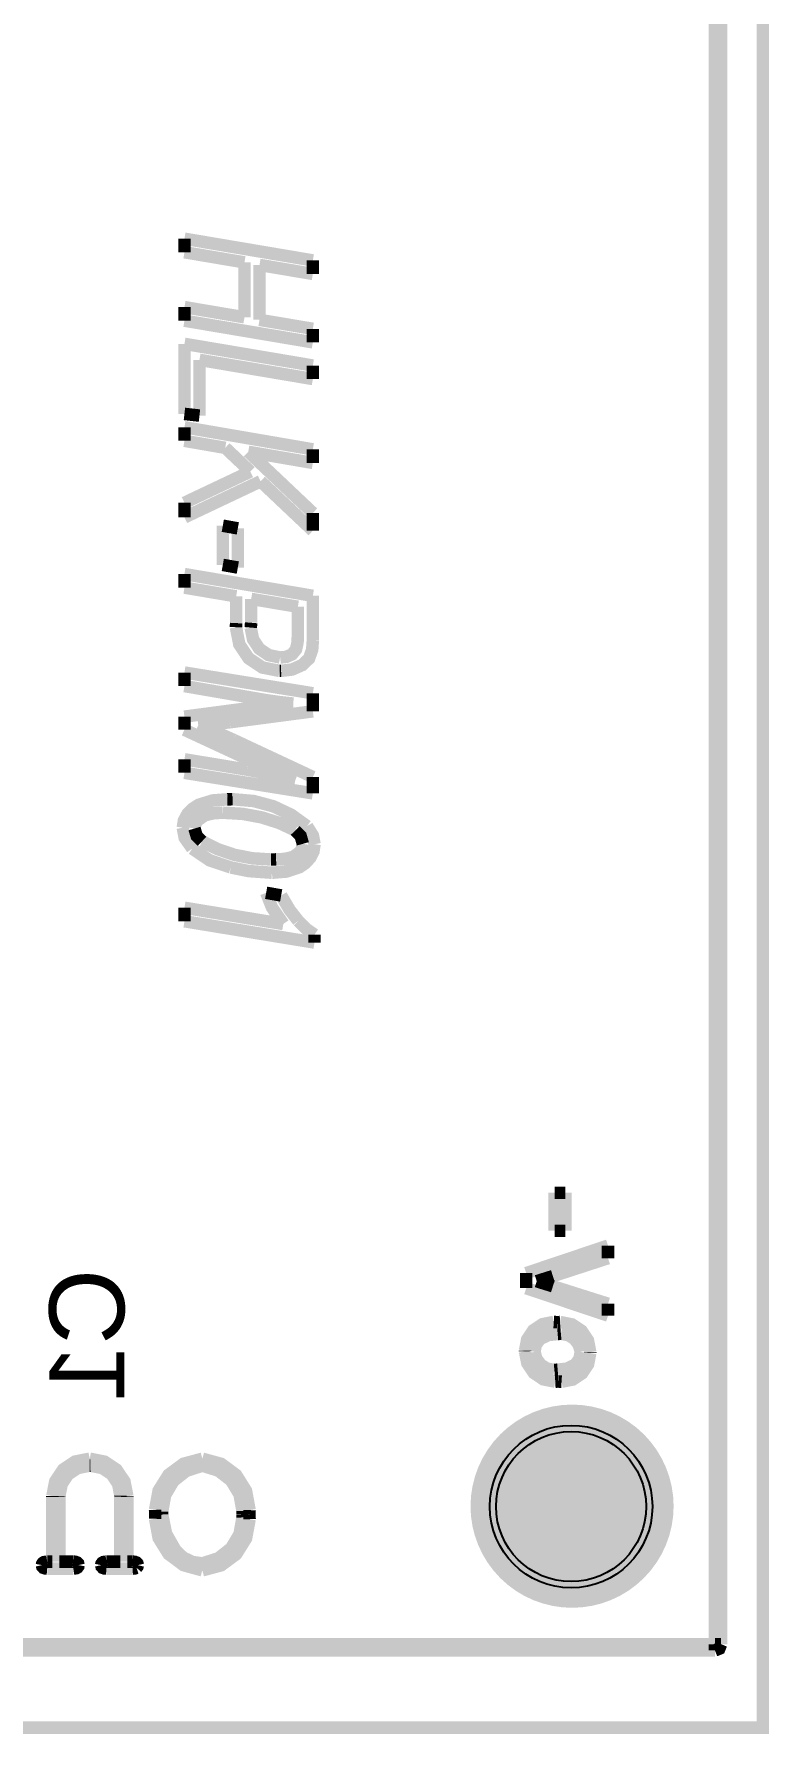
# Model space of a CAD drawing. Header units: inches. Extents: x -1.53 to 1.53, y -0.94 to 0.94.
# Drawn here: x 1.063 to 1.534, y -0.945 to 0.143 of the extents above; entities that cross this region are included whole.
import ezdxf

# ---------------------------------------------------------------- set-up
doc = ezdxf.new("R2010")
doc.units = ezdxf.units.IN
doc.layers.get('0').update_dxf_attribs({"linetype": 'CONTINUOUS'})

# ---------------------------------------------------------------- blocks, each defined once
blk = doc.blocks.new('EPAD')
at = {"const_width": 0.5}
blk.add_lwpolyline([(-0.25, 0, 1), (0.25, 0, 1)], format="xyb", close=True, dxfattribs=at)

msp = doc.modelspace()

# ---------------------------------------------------------------- linework, layer by layer
at = {"const_width": 0.008}
for points in [[(-1.529528, -0.940945), (1.529528, -0.940945), (1.529528, 0.940945), (-1.529528, 0.940945), (-1.529528, -0.940945)], [(-1.529528, -0.940945), (1.529528, -0.940945), (1.529528, 0.940945), (-1.529528, 0.940945), (-1.529528, -0.940945)], [(-1.529528, -0.940945), (1.529528, -0.940945), (1.529528, 0.940945), (-1.529528, 0.940945), (-1.529528, -0.940945)], [(1.498882, -0.887496), (1.498882, 0.464504)], [(1.498882, -0.887496), (1.498882, 0.464504)], [(1.498882, -0.887496), (1.498882, 0.464504)], [(1.502882, 0.464504), (1.502882, -0.887496)], [(1.502882, 0.464504), (1.502882, -0.887496)], [(1.502882, 0.464504), (1.502882, -0.887496)], [(1.1594, 0.002959), (1.1594, 0.011598)], [(1.1594, 0.011598), (1.241586, -0.002294)], [(1.1594, 0.002959), (1.1594, 0.011598)], [(1.1594, 0.011598), (1.241586, -0.002294)], [(1.1594, 0.002959), (1.1594, 0.011598)], [(1.1594, 0.011598), (1.241586, -0.002294)], [(1.197825, -0.003545), (1.1594, 0.002959)], [(1.197825, -0.003545), (1.1594, 0.002959)], [(1.197825, -0.003545), (1.1594, 0.002959)], [(1.197825, -0.038668), (1.197825, -0.003545)], [(1.197825, -0.038668), (1.197825, -0.003545)], [(1.197825, -0.038668), (1.197825, -0.003545)], [(1.241586, -0.002294), (1.241586, -0.010933)], [(1.241586, -0.002294), (1.241586, -0.010933)], [(1.241586, -0.002294), (1.241586, -0.010933)], [(1.241586, -0.010933), (1.207431, -0.005163)], [(1.207431, -0.005163), (1.207431, -0.040286)], [(1.241586, -0.010933), (1.207431, -0.005163)], [(1.207431, -0.005163), (1.207431, -0.040286)], [(1.241586, -0.010933), (1.207431, -0.005163)], [(1.207431, -0.005163), (1.207431, -0.040286)], [(1.1594, -0.032164), (1.197825, -0.038668)], [(1.1594, -0.040819), (1.1594, -0.032164)], [(1.1594, -0.032164), (1.197825, -0.038668)], [(1.1594, -0.040819), (1.1594, -0.032164)], [(1.1594, -0.032164), (1.197825, -0.038668)], [(1.1594, -0.040819), (1.1594, -0.032164)], [(1.241586, -0.054695), (1.1594, -0.040819)], [(1.241586, -0.054695), (1.1594, -0.040819)], [(1.241586, -0.054695), (1.1594, -0.040819)], [(1.207431, -0.040286), (1.241586, -0.046056)], [(1.207431, -0.040286), (1.241586, -0.046056)], [(1.207431, -0.040286), (1.241586, -0.046056)], [(1.241586, -0.046056), (1.241586, -0.054695)], [(1.241586, -0.046056), (1.241586, -0.054695)], [(1.241586, -0.046056), (1.241586, -0.054695)], [(1.1594, -0.100474), (1.1594, -0.055646)], [(1.1594, -0.055646), (1.241586, -0.069521)], [(1.1594, -0.100474), (1.1594, -0.055646)], [(1.1594, -0.055646), (1.241586, -0.069521)], [(1.1594, -0.100474), (1.1594, -0.055646)], [(1.1594, -0.055646), (1.241586, -0.069521)], [(1.169006, -0.065902), (1.169006, -0.101542)], [(1.241586, -0.07816), (1.169006, -0.065902)], [(1.169006, -0.065902), (1.169006, -0.101542)], [(1.241586, -0.07816), (1.169006, -0.065902)], [(1.169006, -0.065902), (1.169006, -0.101542)], [(1.241586, -0.07816), (1.169006, -0.065902)], [(1.241586, -0.069521), (1.241586, -0.07816)], [(1.241586, -0.069521), (1.241586, -0.07816)], [(1.241586, -0.069521), (1.241586, -0.07816)], [(1.169006, -0.101542), (1.1594, -0.100474)], [(1.169006, -0.101542), (1.1594, -0.100474)], [(1.169006, -0.101542), (1.1594, -0.100474)], [(1.1594, -0.117669), (1.1594, -0.109013)], [(1.1594, -0.109013), (1.241586, -0.123156)], [(1.1594, -0.117669), (1.1594, -0.109013)], [(1.1594, -0.109013), (1.241586, -0.123156)], [(1.1594, -0.117669), (1.1594, -0.109013)], [(1.1594, -0.109013), (1.241586, -0.123156)], [(1.185517, -0.122172), (1.1594, -0.117669)], [(1.185517, -0.122172), (1.1594, -0.117669)], [(1.185517, -0.122172), (1.1594, -0.117669)], [(1.201577, -0.137365), (1.185517, -0.122172)], [(1.201577, -0.137365), (1.185517, -0.122172)], [(1.201577, -0.137365), (1.185517, -0.122172)], [(1.241586, -0.123156), (1.241586, -0.131828)], [(1.241586, -0.123156), (1.241586, -0.131828)], [(1.241586, -0.123156), (1.241586, -0.131828)], [(1.200226, -0.124707), (1.241586, -0.163832)], [(1.241586, -0.131828), (1.200226, -0.124707)], [(1.200226, -0.124707), (1.241586, -0.163832)], [(1.241586, -0.131828), (1.200226, -0.124707)], [(1.200226, -0.124707), (1.241586, -0.163832)], [(1.241586, -0.131828), (1.200226, -0.124707)], [(1.1594, -0.157344), (1.201577, -0.137365)], [(1.1594, -0.157344), (1.201577, -0.137365)], [(1.1594, -0.157344), (1.201577, -0.137365)], [(1.208131, -0.143569), (1.1594, -0.16665)], [(1.208131, -0.143569), (1.1594, -0.16665)], [(1.208131, -0.143569), (1.1594, -0.16665)], [(1.241586, -0.175189), (1.208131, -0.143569)], [(1.241586, -0.175189), (1.208131, -0.143569)], [(1.241586, -0.175189), (1.208131, -0.143569)], [(1.1594, -0.16665), (1.1594, -0.157344)], [(1.1594, -0.16665), (1.1594, -0.157344)], [(1.1594, -0.16665), (1.1594, -0.157344)], [(1.241586, -0.163832), (1.241586, -0.175189)], [(1.241586, -0.163832), (1.241586, -0.175189)], [(1.241586, -0.163832), (1.241586, -0.175189)], [(1.183949, -0.197053), (1.183949, -0.171987)], [(1.183949, -0.171987), (1.193555, -0.173705)], [(1.183949, -0.197053), (1.183949, -0.171987)], [(1.183949, -0.171987), (1.193555, -0.173705)], [(1.183949, -0.197053), (1.183949, -0.171987)], [(1.183949, -0.171987), (1.193555, -0.173705)], [(1.193555, -0.173705), (1.193555, -0.198771)], [(1.193555, -0.173705), (1.193555, -0.198771)], [(1.193555, -0.173705), (1.193555, -0.198771)], [(1.193555, -0.198771), (1.183949, -0.197053)], [(1.193555, -0.198771), (1.183949, -0.197053)], [(1.193555, -0.198771), (1.183949, -0.197053)], [(1.1594, -0.211579), (1.1594, -0.20294)], [(1.1594, -0.20294), (1.241586, -0.216833)], [(1.1594, -0.211579), (1.1594, -0.20294)], [(1.1594, -0.20294), (1.241586, -0.216833)], [(1.1594, -0.211579), (1.1594, -0.20294)], [(1.1594, -0.20294), (1.241586, -0.216833)], [(1.192488, -0.217183), (1.1594, -0.211579)], [(1.192488, -0.217183), (1.1594, -0.211579)], [(1.192488, -0.217183), (1.1594, -0.211579)], [(1.192488, -0.234261), (1.192488, -0.217183)], [(1.192488, -0.234261), (1.192488, -0.217183)], [(1.192488, -0.234261), (1.192488, -0.217183)], [(1.202094, -0.2188), (1.202094, -0.234094)], [(1.23198, -0.223854), (1.202094, -0.2188)], [(1.202094, -0.2188), (1.202094, -0.234094)], [(1.23198, -0.223854), (1.202094, -0.2188)], [(1.202094, -0.2188), (1.202094, -0.234094)], [(1.23198, -0.223854), (1.202094, -0.2188)], [(1.241586, -0.216833), (1.241586, -0.245284)], [(1.241586, -0.216833), (1.241586, -0.245284)], [(1.241586, -0.216833), (1.241586, -0.245284)], [(1.23198, -0.241832), (1.23198, -0.223854)], [(1.23198, -0.241832), (1.23198, -0.223854)], [(1.23198, -0.241832), (1.23198, -0.223854)], [(1.192486, -0.234283), (1.192362, -0.236913)], [(1.192486, -0.234283), (1.192362, -0.236913)], [(1.192486, -0.234283), (1.192362, -0.236913)], [(1.220312, -0.264864), (1.209312, -0.262707), (1.200441, -0.256784), (1.194518, -0.247913), (1.192362, -0.236913)], [(1.220312, -0.264864), (1.209312, -0.262707), (1.200441, -0.256784), (1.194518, -0.247913), (1.192362, -0.236913)], [(1.220312, -0.264864), (1.209312, -0.262707), (1.200441, -0.256784), (1.194518, -0.247913), (1.192362, -0.236913)], [(1.202096, -0.234083), (1.201844, -0.237175)], [(1.202096, -0.234083), (1.201844, -0.237175)], [(1.202096, -0.234083), (1.201844, -0.237175)], [(1.220646, -0.256308), (1.21323, -0.254738), (1.207265, -0.250665), (1.203289, -0.24463), (1.201844, -0.237175)], [(1.220646, -0.256308), (1.21323, -0.254738), (1.207265, -0.250665), (1.203289, -0.24463), (1.201844, -0.237175)], [(1.220646, -0.256308), (1.21323, -0.254738), (1.207265, -0.250665), (1.203289, -0.24463), (1.201844, -0.237175)], [(1.220656, -0.256308), (1.224645, -0.255895), (1.228286, -0.254254), (1.230799, -0.251169), (1.231797, -0.246563), (1.23198, -0.241832)], [(1.220656, -0.256308), (1.224645, -0.255895), (1.228286, -0.254254), (1.230799, -0.251169), (1.231797, -0.246563), (1.23198, -0.241832)], [(1.220656, -0.256308), (1.224645, -0.255895), (1.228286, -0.254254), (1.230799, -0.251169), (1.231797, -0.246563), (1.23198, -0.241832)], [(1.241586, -0.245284), (1.241156, -0.2513), (1.239148, -0.256948), (1.234813, -0.2611), (1.228335, -0.26398), (1.22129, -0.264847)], [(1.241586, -0.245284), (1.241156, -0.2513), (1.239148, -0.256948), (1.234813, -0.2611), (1.228335, -0.26398), (1.22129, -0.264847)], [(1.241586, -0.245284), (1.241156, -0.2513), (1.239148, -0.256948), (1.234813, -0.2611), (1.228335, -0.26398), (1.22129, -0.264847)], [(1.220312, -0.264864), (1.221288, -0.264847)], [(1.220312, -0.264864), (1.221288, -0.264847)], [(1.220312, -0.264864), (1.221288, -0.264847)], [(1.1594, -0.274553), (1.1594, -0.265914)], [(1.1594, -0.265914), (1.241586, -0.279189)], [(1.1594, -0.274553), (1.1594, -0.265914)], [(1.1594, -0.265914), (1.241586, -0.279189)], [(1.1594, -0.274553), (1.1594, -0.265914)], [(1.1594, -0.265914), (1.241586, -0.279189)], [(1.211817, -0.283609), (1.1594, -0.274553)], [(1.211817, -0.283609), (1.1594, -0.274553)], [(1.211817, -0.283609), (1.1594, -0.274553)], [(1.228978, -0.285794), (1.219351, -0.284698), (1.211817, -0.283609)], [(1.228978, -0.285794), (1.219351, -0.284698), (1.211817, -0.283609)], [(1.228978, -0.285794), (1.219351, -0.284698), (1.211817, -0.283609)], [(1.2121, -0.287178), (1.221539, -0.286244), (1.228978, -0.285794)], [(1.2121, -0.287178), (1.221539, -0.286244), (1.228978, -0.285794)], [(1.2121, -0.287178), (1.221539, -0.286244), (1.228978, -0.285794)], [(1.241586, -0.279189), (1.241586, -0.29073)], [(1.241586, -0.279189), (1.241586, -0.29073)], [(1.241586, -0.279189), (1.241586, -0.29073)], [(1.1594, -0.294132), (1.2121, -0.287178)], [(1.1594, -0.294132), (1.2121, -0.287178)], [(1.1594, -0.294132), (1.2121, -0.287178)], [(1.1594, -0.302504), (1.1594, -0.294132)], [(1.1594, -0.302504), (1.1594, -0.294132)], [(1.1594, -0.302504), (1.1594, -0.294132)], [(1.241586, -0.29073), (1.188335, -0.297751)], [(1.241586, -0.29073), (1.188335, -0.297751)], [(1.241586, -0.29073), (1.188335, -0.297751)], [(1.213168, -0.327454), (1.1594, -0.302504)], [(1.213168, -0.327454), (1.1594, -0.302504)], [(1.213168, -0.327454), (1.1594, -0.302504)], [(1.188335, -0.297751), (1.177081, -0.298964), (1.168206, -0.299536)], [(1.188335, -0.297751), (1.177081, -0.298964), (1.168206, -0.299536)], [(1.188335, -0.297751), (1.177081, -0.298964), (1.168206, -0.299536)], [(1.168206, -0.299536), (1.180902, -0.304557), (1.190687, -0.308959)], [(1.168206, -0.299536), (1.180902, -0.304557), (1.190687, -0.308959)], [(1.168206, -0.299536), (1.180902, -0.304557), (1.190687, -0.308959)], [(1.190687, -0.308959), (1.241586, -0.332757)], [(1.190687, -0.308959), (1.241586, -0.332757)], [(1.190687, -0.308959), (1.241586, -0.332757)], [(1.1594, -0.321417), (1.199376, -0.328037)], [(1.1594, -0.330072), (1.1594, -0.321417)], [(1.1594, -0.321417), (1.199376, -0.328037)], [(1.1594, -0.330072), (1.1594, -0.321417)], [(1.1594, -0.321417), (1.199376, -0.328037)], [(1.1594, -0.330072), (1.1594, -0.321417)], [(1.241586, -0.343214), (1.1594, -0.330072)], [(1.241586, -0.343214), (1.1594, -0.330072)], [(1.241586, -0.343214), (1.1594, -0.330072)], [(1.199376, -0.328037), (1.216828, -0.331452), (1.230429, -0.334658)], [(1.199376, -0.328037), (1.216828, -0.331452), (1.230429, -0.334658)], [(1.199376, -0.328037), (1.216828, -0.331452), (1.230429, -0.334658)], [(1.230429, -0.334658), (1.220685, -0.330809), (1.213168, -0.327454)], [(1.230429, -0.334658), (1.220685, -0.330809), (1.213168, -0.327454)], [(1.230429, -0.334658), (1.220685, -0.330809), (1.213168, -0.327454)], [(1.241586, -0.332757), (1.241586, -0.343214)], [(1.241586, -0.332757), (1.241586, -0.343214)], [(1.241586, -0.332757), (1.241586, -0.343214)], [(1.158333, -0.365178), (1.159082, -0.360554), (1.161311, -0.356435), (1.164589, -0.353078), (1.168522, -0.350517), (1.177469, -0.34774), (1.186834, -0.347033)], [(1.158333, -0.365178), (1.159082, -0.360554), (1.161311, -0.356435), (1.164589, -0.353078), (1.168522, -0.350517), (1.177469, -0.34774), (1.186834, -0.347033)], [(1.158333, -0.365178), (1.159082, -0.360554), (1.161311, -0.356435), (1.164589, -0.353078), (1.168522, -0.350517), (1.177469, -0.34774), (1.186834, -0.347033)], [(1.190195, -0.346957), (1.186817, -0.347034)], [(1.190195, -0.346957), (1.186817, -0.347034)], [(1.190195, -0.346957), (1.186817, -0.347034)], [(1.190195, -0.346957), (1.203712, -0.348123), (1.216317, -0.351504), (1.227781, -0.356927), (1.237874, -0.364217)], [(1.190195, -0.346957), (1.203712, -0.348123), (1.216317, -0.351504), (1.227781, -0.356927), (1.237874, -0.364217)], [(1.190195, -0.346957), (1.203712, -0.348123), (1.216317, -0.351504), (1.227781, -0.356927), (1.237874, -0.364217)], [(1.183949, -0.355572), (1.178184, -0.355894), (1.172576, -0.357222), (1.16783, -0.360423), (1.166322, -0.36287), (1.165804, -0.365695)], [(1.183949, -0.355572), (1.178184, -0.355894), (1.172576, -0.357222), (1.16783, -0.360423), (1.166322, -0.36287), (1.165804, -0.365695)], [(1.183949, -0.355572), (1.178184, -0.355894), (1.172576, -0.357222), (1.16783, -0.360423), (1.166322, -0.36287), (1.165804, -0.365695)], [(1.18398, -0.355572), (1.196684, -0.356345), (1.208768, -0.358562), (1.220055, -0.362132), (1.230369, -0.366966)], [(1.18398, -0.355572), (1.196684, -0.356345), (1.208768, -0.358562), (1.220055, -0.362132), (1.230369, -0.366966)], [(1.18398, -0.355572), (1.196684, -0.356345), (1.208768, -0.358562), (1.220055, -0.362132), (1.230369, -0.366966)], [(1.16442, -0.378503), (1.159583, -0.371654), (1.158333, -0.365178)], [(1.16442, -0.378503), (1.159583, -0.371654), (1.158333, -0.365178)], [(1.16442, -0.378503), (1.159583, -0.371654), (1.158333, -0.365178)], [(1.170691, -0.37385), (1.167235, -0.370477), (1.165804, -0.365702)], [(1.170691, -0.37385), (1.167235, -0.370477), (1.165804, -0.365702)], [(1.170691, -0.37385), (1.167235, -0.370477), (1.165804, -0.365702)], [(1.230357, -0.366958), (1.233798, -0.370546), (1.235183, -0.375506)], [(1.230357, -0.366958), (1.233798, -0.370546), (1.235183, -0.375506)], [(1.230357, -0.366958), (1.233798, -0.370546), (1.235183, -0.375506)], [(1.237867, -0.364211), (1.241639, -0.370241), (1.242654, -0.375735)], [(1.237867, -0.364211), (1.241639, -0.370241), (1.242654, -0.375735)], [(1.237867, -0.364211), (1.241639, -0.370241), (1.242654, -0.375735)], [(1.189057, -0.390606), (1.175524, -0.386046), (1.164435, -0.378516)], [(1.189057, -0.390606), (1.175524, -0.386046), (1.164435, -0.378516)], [(1.189057, -0.390606), (1.175524, -0.386046), (1.164435, -0.378516)], [(1.214807, -0.385519), (1.202681, -0.384743), (1.19118, -0.38248), (1.180473, -0.378825), (1.170733, -0.373874)], [(1.214807, -0.385519), (1.202681, -0.384743), (1.19118, -0.38248), (1.180473, -0.378825), (1.170733, -0.373874)], [(1.214807, -0.385519), (1.202681, -0.384743), (1.19118, -0.38248), (1.180473, -0.378825), (1.170733, -0.373874)], [(1.242654, -0.375735), (1.241987, -0.380252), (1.239972, -0.384346), (1.2369, -0.387731), (1.233165, -0.390371), (1.224507, -0.393256), (1.215386, -0.393996)], [(1.242654, -0.375735), (1.241987, -0.380252), (1.239972, -0.384346), (1.2369, -0.387731), (1.233165, -0.390371), (1.224507, -0.393256), (1.215386, -0.393996)], [(1.242654, -0.375735), (1.241987, -0.380252), (1.239972, -0.384346), (1.2369, -0.387731), (1.233165, -0.390371), (1.224507, -0.393256), (1.215386, -0.393996)], [(1.218121, -0.385458), (1.223644, -0.385155), (1.229011, -0.383867), (1.233436, -0.38064), (1.234759, -0.378226), (1.235182, -0.375501)], [(1.218121, -0.385458), (1.223644, -0.385155), (1.229011, -0.383867), (1.233436, -0.38064), (1.234759, -0.378226), (1.235182, -0.375501)], [(1.218121, -0.385458), (1.223644, -0.385155), (1.229011, -0.383867), (1.233436, -0.38064), (1.234759, -0.378226), (1.235182, -0.375501)], [(1.215386, -0.393996), (1.200546, -0.392928), (1.189086, -0.390611)], [(1.215386, -0.393996), (1.200546, -0.392928), (1.189086, -0.390611)], [(1.215386, -0.393996), (1.200546, -0.392928), (1.189086, -0.390611)], [(1.214807, -0.385519), (1.218077, -0.385459)], [(1.214807, -0.385519), (1.218077, -0.385459)], [(1.214807, -0.385519), (1.218077, -0.385459)], [(1.1594, -0.425033), (1.1594, -0.416411)], [(1.1594, -0.416411), (1.222674, -0.426768)], [(1.1594, -0.425033), (1.1594, -0.416411)], [(1.1594, -0.416411), (1.222674, -0.426768)], [(1.1594, -0.425033), (1.1594, -0.416411)], [(1.1594, -0.416411), (1.222674, -0.426768)], [(1.2117, -0.406805), (1.221306, -0.408522)], [(1.222674, -0.426768), (1.215422, -0.416197), (1.2117, -0.406805)], [(1.2117, -0.406805), (1.221306, -0.408522)], [(1.222674, -0.426768), (1.215422, -0.416197), (1.2117, -0.406805)], [(1.2117, -0.406805), (1.221306, -0.408522)], [(1.222674, -0.426768), (1.215422, -0.416197), (1.2117, -0.406805)], [(1.221306, -0.408522), (1.226867, -0.417973), (1.232197, -0.42475)], [(1.221306, -0.408522), (1.226867, -0.417973), (1.232197, -0.42475)], [(1.221306, -0.408522), (1.226867, -0.417973), (1.232197, -0.42475)], [(1.242654, -0.438659), (1.1594, -0.425033)], [(1.242654, -0.438659), (1.1594, -0.425033)], [(1.242654, -0.438659), (1.1594, -0.425033)], [(1.232197, -0.42475), (1.237642, -0.4302), (1.242654, -0.433589)], [(1.232197, -0.42475), (1.237642, -0.4302), (1.242654, -0.433589)], [(1.232197, -0.42475), (1.237642, -0.4302), (1.242654, -0.433589)], [(1.242654, -0.433589), (1.242654, -0.438659)], [(1.242654, -0.433589), (1.242654, -0.438659)], [(1.242654, -0.433589), (1.242654, -0.438659)], [(1.396341, -0.598719), (1.403175, -0.598719)], [(1.396341, -0.62302), (1.396341, -0.598719)], [(1.396341, -0.598719), (1.403175, -0.598719)], [(1.396341, -0.62302), (1.396341, -0.598719)], [(1.396341, -0.598719), (1.403175, -0.598719)], [(1.396341, -0.62302), (1.396341, -0.598719)], [(1.403175, -0.598719), (1.403175, -0.62302)], [(1.403175, -0.598719), (1.403175, -0.62302)], [(1.403175, -0.598719), (1.403175, -0.62302)], [(1.403175, -0.62302), (1.396341, -0.62302)], [(1.403175, -0.62302), (1.396341, -0.62302)], [(1.403175, -0.62302), (1.396341, -0.62302)], [(1.378115, -0.650122), (1.430514, -0.632513)], [(1.378115, -0.650122), (1.430514, -0.632513)], [(1.378115, -0.650122), (1.430514, -0.632513)], [(1.430514, -0.632513), (1.430514, -0.640558)], [(1.430514, -0.632513), (1.430514, -0.640558)], [(1.430514, -0.632513), (1.430514, -0.640558)], [(1.430514, -0.640558), (1.395201, -0.652044)], [(1.430514, -0.640558), (1.395201, -0.652044)], [(1.430514, -0.640558), (1.395201, -0.652044)], [(1.378115, -0.659733), (1.378115, -0.650122)], [(1.378115, -0.659733), (1.378115, -0.650122)], [(1.378115, -0.659733), (1.378115, -0.650122)], [(1.395201, -0.652044), (1.384854, -0.655295)], [(1.395201, -0.652044), (1.384854, -0.655295)], [(1.395201, -0.652044), (1.384854, -0.655295)], [(1.384854, -0.655295), (1.395201, -0.658535)], [(1.384854, -0.655295), (1.395201, -0.658535)], [(1.384854, -0.655295), (1.395201, -0.658535)], [(1.430514, -0.677319), (1.378115, -0.659733)], [(1.430514, -0.677319), (1.378115, -0.659733)], [(1.430514, -0.677319), (1.378115, -0.659733)], [(1.395201, -0.658535), (1.430514, -0.669713)], [(1.395201, -0.658535), (1.430514, -0.669713)], [(1.395201, -0.658535), (1.430514, -0.669713)], [(1.430514, -0.669713), (1.430514, -0.677319)], [(1.430514, -0.669713), (1.430514, -0.677319)], [(1.430514, -0.669713), (1.430514, -0.677319)], [(1.395768, -0.681359), (1.38852, -0.68278), (1.382676, -0.686683), (1.378774, -0.692527), (1.377353, -0.699775)], [(1.395768, -0.681359), (1.38852, -0.68278), (1.382676, -0.686683), (1.378774, -0.692527), (1.377353, -0.699775)], [(1.395768, -0.681359), (1.38852, -0.68278), (1.382676, -0.686683), (1.378774, -0.692527), (1.377353, -0.699775)], [(1.398263, -0.689089), (1.392376, -0.689726), (1.387047, -0.69223), (1.384274, -0.695924), (1.38343, -0.700481)], [(1.398263, -0.689089), (1.392376, -0.689726), (1.387047, -0.69223), (1.384274, -0.695924), (1.38343, -0.700481)], [(1.398263, -0.689089), (1.392376, -0.689726), (1.387047, -0.69223), (1.384274, -0.695924), (1.38343, -0.700481)], [(1.395768, -0.681359), (1.398012, -0.681497)], [(1.395768, -0.681359), (1.398012, -0.681497)], [(1.395768, -0.681359), (1.398012, -0.681497)], [(1.399789, -0.681413), (1.398004, -0.681495)], [(1.399789, -0.681413), (1.398004, -0.681495)], [(1.399789, -0.681413), (1.398004, -0.681495)], [(1.400349, -0.688918), (1.398266, -0.689089)], [(1.400349, -0.688918), (1.398266, -0.689089)], [(1.400349, -0.688918), (1.398266, -0.689089)], [(1.399789, -0.681413), (1.407398, -0.682904), (1.413535, -0.687002), (1.417632, -0.693138), (1.419124, -0.700747)], [(1.399789, -0.681413), (1.407398, -0.682904), (1.413535, -0.687002), (1.417632, -0.693138), (1.419124, -0.700747)], [(1.399789, -0.681413), (1.407398, -0.682904), (1.413535, -0.687002), (1.417632, -0.693138), (1.419124, -0.700747)], [(1.400349, -0.688918), (1.405091, -0.689792), (1.408995, -0.692211), (1.41175, -0.695872), (1.413047, -0.700472)], [(1.400349, -0.688918), (1.405091, -0.689792), (1.408995, -0.692211), (1.41175, -0.695872), (1.413047, -0.700472)], [(1.400349, -0.688918), (1.405091, -0.689792), (1.408995, -0.692211), (1.41175, -0.695872), (1.413047, -0.700472)], [(1.377355, -0.700064), (1.377353, -0.699775)], [(1.377355, -0.700064), (1.377353, -0.699775)], [(1.377355, -0.700064), (1.377353, -0.699775)], [(1.377355, -0.700088), (1.377355, -0.70019)], [(1.377355, -0.700088), (1.377355, -0.70019)], [(1.377355, -0.700088), (1.377355, -0.70019)], [(1.396719, -0.719554), (1.389098, -0.71806), (1.382952, -0.713956), (1.378848, -0.707811), (1.377355, -0.70019)], [(1.396719, -0.719554), (1.389098, -0.71806), (1.382952, -0.713956), (1.378848, -0.707811), (1.377355, -0.70019)], [(1.396719, -0.719554), (1.389098, -0.71806), (1.382952, -0.713956), (1.378848, -0.707811), (1.377355, -0.70019)], [(1.396149, -0.712048), (1.391399, -0.711173), (1.387488, -0.708749), (1.384728, -0.705081), (1.38343, -0.700474)], [(1.396149, -0.712048), (1.391399, -0.711173), (1.387488, -0.708749), (1.384728, -0.705081), (1.38343, -0.700474)], [(1.396149, -0.712048), (1.391399, -0.711173), (1.387488, -0.708749), (1.384728, -0.705081), (1.38343, -0.700474)], [(1.398263, -0.711872), (1.404133, -0.711232), (1.409438, -0.708715), (1.412189, -0.705022), (1.413048, -0.700481)], [(1.398263, -0.711872), (1.404133, -0.711232), (1.409438, -0.708715), (1.412189, -0.705022), (1.413048, -0.700481)], [(1.398263, -0.711872), (1.404133, -0.711232), (1.409438, -0.708715), (1.412189, -0.705022), (1.413048, -0.700481)], [(1.400756, -0.719598), (1.407985, -0.718181), (1.413816, -0.714288), (1.417709, -0.708457), (1.419126, -0.701228)], [(1.400756, -0.719598), (1.407985, -0.718181), (1.413816, -0.714288), (1.417709, -0.708457), (1.419126, -0.701228)], [(1.400756, -0.719598), (1.407985, -0.718181), (1.413816, -0.714288), (1.417709, -0.708457), (1.419126, -0.701228)], [(1.419122, -0.700875), (1.419126, -0.701228)], [(1.419122, -0.700875), (1.419126, -0.701228)], [(1.419122, -0.700875), (1.419126, -0.701228)], [(1.419123, -0.700882), (1.419124, -0.700747)], [(1.419123, -0.700882), (1.419124, -0.700747)], [(1.419123, -0.700882), (1.419124, -0.700747)], [(1.396149, -0.712048), (1.398258, -0.711873)], [(1.396149, -0.712048), (1.398258, -0.711873)], [(1.396149, -0.712048), (1.398258, -0.711873)], [(1.396719, -0.719554), (1.398574, -0.719465)], [(1.396719, -0.719554), (1.398574, -0.719465)], [(1.396719, -0.719554), (1.398574, -0.719465)], [(1.400756, -0.719598), (1.398549, -0.719465)], [(1.400756, -0.719598), (1.398549, -0.719465)], [(1.400756, -0.719598), (1.398549, -0.719465)], [(1.098746, -0.768845), (1.089355, -0.770686), (1.081781, -0.775743), (1.076724, -0.783317), (1.074883, -0.792708)], [(1.098746, -0.768845), (1.089355, -0.770686), (1.081781, -0.775743), (1.076724, -0.783317), (1.074883, -0.792708)], [(1.098746, -0.768845), (1.089355, -0.770686), (1.081781, -0.775743), (1.076724, -0.783317), (1.074883, -0.792708)], [(1.098722, -0.773307), (1.091099, -0.774802), (1.084951, -0.778906), (1.080846, -0.785054), (1.079352, -0.792676)], [(1.098722, -0.773307), (1.091099, -0.774802), (1.084951, -0.778906), (1.080846, -0.785054), (1.079352, -0.792676)], [(1.098722, -0.773307), (1.091099, -0.774802), (1.084951, -0.778906), (1.080846, -0.785054), (1.079352, -0.792676)], [(1.098722, -0.773307), (1.098958, -0.773309)], [(1.098722, -0.773307), (1.098958, -0.773309)], [(1.098722, -0.773307), (1.098958, -0.773309)], [(1.098742, -0.768845), (1.098784, -0.768845)], [(1.098742, -0.768845), (1.098784, -0.768845)], [(1.098742, -0.768845), (1.098784, -0.768845)], [(1.098784, -0.768845), (1.108265, -0.770704), (1.115911, -0.775809), (1.121016, -0.783455), (1.122875, -0.792936)], [(1.098784, -0.768845), (1.108265, -0.770704), (1.115911, -0.775809), (1.121016, -0.783455), (1.122875, -0.792936)], [(1.098784, -0.768845), (1.108265, -0.770704), (1.115911, -0.775809), (1.121016, -0.783455), (1.122875, -0.792936)], [(1.09925, -0.773307), (1.098982, -0.773309)], [(1.09925, -0.773307), (1.098982, -0.773309)], [(1.09925, -0.773307), (1.098982, -0.773309)], [(1.09925, -0.773307), (1.106793, -0.774785), (1.112876, -0.778847), (1.116938, -0.78493), (1.118417, -0.792473)], [(1.09925, -0.773307), (1.106793, -0.774785), (1.112876, -0.778847), (1.116938, -0.78493), (1.118417, -0.792473)], [(1.09925, -0.773307), (1.106793, -0.774785), (1.112876, -0.778847), (1.116938, -0.78493), (1.118417, -0.792473)], [(1.170853, -0.768845), (1.158827, -0.77206), (1.149235, -0.779139), (1.142885, -0.789255), (1.140589, -0.801585)], [(1.170853, -0.768845), (1.158827, -0.77206), (1.149235, -0.779139), (1.142885, -0.789255), (1.140589, -0.801585)], [(1.170853, -0.768845), (1.158827, -0.77206), (1.149235, -0.779139), (1.142885, -0.789255), (1.140589, -0.801585)], [(1.170833, -0.773311), (1.160554, -0.776613), (1.152415, -0.783065), (1.147061, -0.792005), (1.145133, -0.802771)], [(1.170833, -0.773311), (1.160554, -0.776613), (1.152415, -0.783065), (1.147061, -0.792005), (1.145133, -0.802771)], [(1.170833, -0.773311), (1.160554, -0.776613), (1.152415, -0.783065), (1.147061, -0.792005), (1.145133, -0.802771)], [(1.170836, -0.773307), (1.18112, -0.776458), (1.189279, -0.782802), (1.194655, -0.791663), (1.196593, -0.802369)], [(1.170836, -0.773307), (1.18112, -0.776458), (1.189279, -0.782802), (1.194655, -0.791663), (1.196593, -0.802369)], [(1.170836, -0.773307), (1.18112, -0.776458), (1.189279, -0.782802), (1.194655, -0.791663), (1.196593, -0.802369)], [(1.170872, -0.768847), (1.18289, -0.772119), (1.192469, -0.779233), (1.198806, -0.789372), (1.201096, -0.801716)], [(1.170872, -0.768847), (1.18289, -0.772119), (1.192469, -0.779233), (1.198806, -0.789372), (1.201096, -0.801716)], [(1.170872, -0.768847), (1.18289, -0.772119), (1.192469, -0.779233), (1.198806, -0.789372), (1.201096, -0.801716)], [(1.074893, -0.793374), (1.074883, -0.792708)], [(1.074893, -0.793374), (1.074883, -0.792708)], [(1.074893, -0.793374), (1.074883, -0.792708)], [(1.074893, -0.834676), (1.074893, -0.793375)], [(1.074893, -0.834676), (1.074893, -0.793375)], [(1.074893, -0.834676), (1.074893, -0.793375)], [(1.079356, -0.793048), (1.079352, -0.792676)], [(1.079356, -0.793048), (1.079352, -0.792676)], [(1.079356, -0.793048), (1.079352, -0.792676)], [(1.079356, -0.793061), (1.079356, -0.834676)], [(1.079356, -0.793061), (1.079356, -0.834676)], [(1.079356, -0.793061), (1.079356, -0.834676)], [(1.118407, -0.793075), (1.118417, -0.792473)], [(1.118407, -0.793075), (1.118417, -0.792473)], [(1.118407, -0.793075), (1.118417, -0.792473)], [(1.118408, -0.834676), (1.118408, -0.793061)], [(1.118408, -0.834676), (1.118408, -0.793061)], [(1.118408, -0.834676), (1.118408, -0.793061)], [(1.122871, -0.793357), (1.122875, -0.792936)], [(1.122871, -0.793357), (1.122875, -0.792936)], [(1.122871, -0.793357), (1.122875, -0.792936)], [(1.122871, -0.793375), (1.122871, -0.834676)], [(1.122871, -0.793375), (1.122871, -0.834676)], [(1.122871, -0.793375), (1.122871, -0.834676)], [(1.140724, -0.804561), (1.140589, -0.801585)], [(1.140724, -0.804561), (1.140589, -0.801585)], [(1.140724, -0.804561), (1.140589, -0.801585)], [(1.140724, -0.804545), (1.140612, -0.807259)], [(1.140724, -0.804545), (1.140612, -0.807259)], [(1.140724, -0.804545), (1.140612, -0.807259)], [(1.170847, -0.840254), (1.15882, -0.836942), (1.149239, -0.829794), (1.142902, -0.819627), (1.140612, -0.807259)], [(1.170847, -0.840254), (1.15882, -0.836942), (1.149239, -0.829794), (1.142902, -0.819627), (1.140612, -0.807259)], [(1.170847, -0.840254), (1.15882, -0.836942), (1.149239, -0.829794), (1.142902, -0.819627), (1.140612, -0.807259)], [(1.145185, -0.804534), (1.145133, -0.802771)], [(1.145185, -0.804534), (1.145133, -0.802771)], [(1.145185, -0.804534), (1.145133, -0.802771)], [(1.145186, -0.80455), (1.147615, -0.816754), (1.15377, -0.827564), (1.158532, -0.832025), (1.164388, -0.834886), (1.170849, -0.835791)], [(1.145186, -0.80455), (1.147615, -0.816754), (1.15377, -0.827564), (1.158532, -0.832025), (1.164388, -0.834886), (1.170849, -0.835791)], [(1.145186, -0.80455), (1.147615, -0.816754), (1.15377, -0.827564), (1.158532, -0.832025), (1.164388, -0.834886), (1.170849, -0.835791)], [(1.170856, -0.840254), (1.182878, -0.837039), (1.192467, -0.829964), (1.198814, -0.819852), (1.201109, -0.807526)], [(1.170856, -0.840254), (1.182878, -0.837039), (1.192467, -0.829964), (1.198814, -0.819852), (1.201109, -0.807526)], [(1.170856, -0.840254), (1.182878, -0.837039), (1.192467, -0.829964), (1.198814, -0.819852), (1.201109, -0.807526)], [(1.170865, -0.835789), (1.181143, -0.832522), (1.189283, -0.826095), (1.194641, -0.817175), (1.196571, -0.806426)], [(1.170865, -0.835789), (1.181143, -0.832522), (1.189283, -0.826095), (1.194641, -0.817175), (1.196571, -0.806426)], [(1.170865, -0.835789), (1.181143, -0.832522), (1.189283, -0.826095), (1.194641, -0.817175), (1.196571, -0.806426)], [(1.19651, -0.804563), (1.196593, -0.802369)], [(1.19651, -0.804563), (1.196593, -0.802369)], [(1.19651, -0.804563), (1.196593, -0.802369)], [(1.196513, -0.804565), (1.196571, -0.806426)], [(1.196513, -0.804565), (1.196571, -0.806426)], [(1.196513, -0.804565), (1.196571, -0.806426)], [(1.200974, -0.804551), (1.201109, -0.807526)], [(1.200974, -0.804551), (1.201109, -0.807526)], [(1.200974, -0.804551), (1.201109, -0.807526)], [(1.200976, -0.804533), (1.201096, -0.801716)], [(1.200976, -0.804533), (1.201096, -0.801716)], [(1.200976, -0.804533), (1.201096, -0.801716)], [(1.068198, -0.836907), (1.06836, -0.836074), (1.068847, -0.835383), (1.069579, -0.834961), (1.071546, -0.834676)], [(1.068198, -0.836907), (1.06836, -0.836074), (1.068847, -0.835383), (1.069579, -0.834961), (1.071546, -0.834676)], [(1.068198, -0.836907), (1.06836, -0.836074), (1.068847, -0.835383), (1.069579, -0.834961), (1.071546, -0.834676)], [(1.071546, -0.839139), (1.070281, -0.839041), (1.069091, -0.838616), (1.06842, -0.837878), (1.068198, -0.836907)], [(1.071546, -0.839139), (1.070281, -0.839041), (1.069091, -0.838616), (1.06842, -0.837878), (1.068198, -0.836907)], [(1.071546, -0.839139), (1.070281, -0.839041), (1.069091, -0.838616), (1.06842, -0.837878), (1.068198, -0.836907)], [(1.071546, -0.834676), (1.074893, -0.834676)], [(1.071546, -0.834676), (1.074893, -0.834676)], [(1.071546, -0.834676), (1.074893, -0.834676)], [(1.088282, -0.839139), (1.071546, -0.839139)], [(1.088282, -0.839139), (1.071546, -0.839139)], [(1.088282, -0.839139), (1.071546, -0.839139)], [(1.079356, -0.834676), (1.088282, -0.834676)], [(1.079356, -0.834676), (1.088282, -0.834676)], [(1.079356, -0.834676), (1.088282, -0.834676)], [(1.088282, -0.834676), (1.089545, -0.834773), (1.090731, -0.835206), (1.091408, -0.835938), (1.09163, -0.836907)], [(1.088282, -0.834676), (1.089545, -0.834773), (1.090731, -0.835206), (1.091408, -0.835938), (1.09163, -0.836907)], [(1.088282, -0.834676), (1.089545, -0.834773), (1.090731, -0.835206), (1.091408, -0.835938), (1.09163, -0.836907)], [(1.09163, -0.836907), (1.091468, -0.83774), (1.090974, -0.838424), (1.090245, -0.83885), (1.088282, -0.839139)], [(1.09163, -0.836907), (1.091468, -0.83774), (1.090974, -0.838424), (1.090245, -0.83885), (1.088282, -0.839139)], [(1.09163, -0.836907), (1.091468, -0.83774), (1.090974, -0.838424), (1.090245, -0.83885), (1.088282, -0.839139)], [(1.106134, -0.836907), (1.106296, -0.836074), (1.106783, -0.835383), (1.107515, -0.834961), (1.109481, -0.834676)], [(1.106134, -0.836907), (1.106296, -0.836074), (1.106783, -0.835383), (1.107515, -0.834961), (1.109481, -0.834676)], [(1.106134, -0.836907), (1.106296, -0.836074), (1.106783, -0.835383), (1.107515, -0.834961), (1.109481, -0.834676)], [(1.109481, -0.839139), (1.108217, -0.839041), (1.107027, -0.838616), (1.106356, -0.837878), (1.106134, -0.836907)], [(1.109481, -0.839139), (1.108217, -0.839041), (1.107027, -0.838616), (1.106356, -0.837878), (1.106134, -0.836907)], [(1.109481, -0.839139), (1.108217, -0.839041), (1.107027, -0.838616), (1.106356, -0.837878), (1.106134, -0.836907)], [(1.109481, -0.834676), (1.118408, -0.834676)], [(1.109481, -0.834676), (1.118408, -0.834676)], [(1.109481, -0.834676), (1.118408, -0.834676)], [(1.126218, -0.839139), (1.109481, -0.839139)], [(1.126218, -0.839139), (1.109481, -0.839139)], [(1.126218, -0.839139), (1.109481, -0.839139)], [(1.122871, -0.834676), (1.126218, -0.834676)], [(1.122871, -0.834676), (1.126218, -0.834676)], [(1.122871, -0.834676), (1.126218, -0.834676)], [(1.126218, -0.834676), (1.127481, -0.834773), (1.128667, -0.835206), (1.129344, -0.835938), (1.129565, -0.836907)], [(1.126218, -0.834676), (1.127481, -0.834773), (1.128667, -0.835206), (1.129344, -0.835938), (1.129565, -0.836907)], [(1.126218, -0.834676), (1.127481, -0.834773), (1.128667, -0.835206), (1.129344, -0.835938), (1.129565, -0.836907)], [(1.128729, -0.838616), (1.127361, -0.839077), (1.126218, -0.839139)], [(1.128729, -0.838616), (1.127361, -0.839077), (1.126218, -0.839139)], [(1.128729, -0.838616), (1.127361, -0.839077), (1.126218, -0.839139)], [(1.129565, -0.836907), (1.129296, -0.837961), (1.128729, -0.838616)], [(1.129565, -0.836907), (1.129296, -0.837961), (1.128729, -0.838616)], [(1.129565, -0.836907), (1.129296, -0.837961), (1.128729, -0.838616)], [(0.698882, -0.887496), (1.498882, -0.887496)], [(0.698882, -0.887496), (1.498882, -0.887496)], [(0.698882, -0.887496), (1.498882, -0.887496)], [(1.498882, -0.891496), (0.698882, -0.891496)], [(1.498882, -0.891496), (0.698882, -0.891496)], [(1.498882, -0.891496), (0.698882, -0.891496)], [(1.498882, -0.891496), (1.501726, -0.89034), (1.502882, -0.887496)], [(1.502882, -0.887496), (1.498882, -0.887496)], [(1.498882, -0.891496), (1.498882, -0.887496)], [(1.498882, -0.891496), (1.501726, -0.89034), (1.502882, -0.887496)], [(1.502882, -0.887496), (1.498882, -0.887496)], [(1.498882, -0.891496), (1.498882, -0.887496)], [(1.498882, -0.891496), (1.501726, -0.89034), (1.502882, -0.887496)], [(1.502882, -0.887496), (1.498882, -0.887496)], [(1.498882, -0.891496), (1.498882, -0.887496)]]:
    msp.add_lwpolyline(points, dxfattribs=at)
for radius in [0.052, 0.052, 0.052, 0.048, 0.048, 0.048]:
    msp.add_circle((1.406882, -0.799496), radius)

# ---------------------------------------------------------------- block references
at = {"xscale": 0.13, "yscale": 0.13}
msp.add_blockref('EPAD', (1.40748, -0.799213), dxfattribs=at)

# ---------------------------------------------------------------- texts
at = {"text_generation_flag": 2, "width": 1.041667}
msp.add_text('C1', height=0.048, rotation=90, dxfattribs=at).set_placement((1.120929, -0.647343))
msp.add_text('C1', height=0.048, rotation=90, dxfattribs=at).set_placement((1.120929, -0.647343))
msp.add_text('C1', height=0.048, rotation=90, dxfattribs=at).set_placement((1.120929, -0.647343))

doc.saveas('drawing.dxf')
